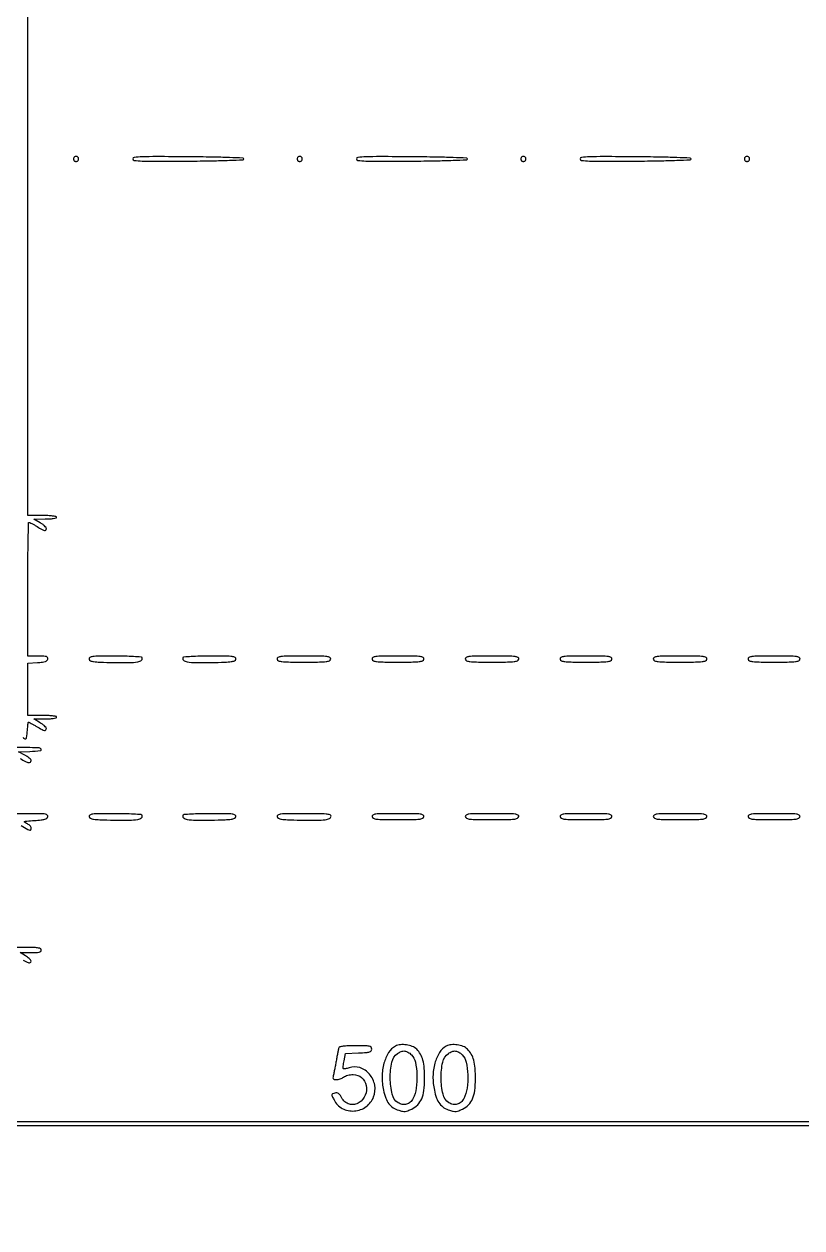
# Model space of a CAD drawing. Extents: x 0 to 836, y 5 to 589.
# Drawn here: x 546.8 to 585.6, y 137.6 to 197.7 of the extents above; entities that cross this region are included whole.
import ezdxf

# ---------------------------------------------------------------- set-up
doc = ezdxf.new("R2010")
doc.units = 0
doc.header["$MEASUREMENT"] = 0

msp = doc.modelspace()

# ---------------------------------------------------------------- linework, layer by layer
for points in [[(201.712326, 537.783562, -0.000001), (217.055896, 537.76491, -0.426088)], [(546.957638, 269.095817, -0.000001), (546.976289, 285.583213, -0.415883)], [(420.497259, 588.710259, 0.000013), (261.145696, 588.714318, 0.000021), (126.989856, 588.708632)], [(718.0002, 320.588723, -0.000011), (717.997333, 194.273324, -0.000202)], [(604.852986, 529.408162, -0.000002), (620.423836, 529.389509, -0.550615)], [(238.738155, 529.614638, -0.000002), (224.300981, 529.63329, -0.415836)], [(308.18842, 529.408162, -0.000002), (322.638019, 529.38951, -0.415836)], [(531.796111, 538.074638, -0.000002), (517.6951, 538.093291, -0.426056)], [(413.368417, 538.074638, -0.000002), (399.676779, 538.093291, -0.415815)], [(693.315638, 481.579418, -0.000002), (693.334294, 494.031443, -0.550517)], [(693.109162, 421.684687, -0.000002), (693.090507, 409.236574, -0.415775)], [(420.462, 4.7376), (836.1018, 4.7376), (836.1018, 4.9491, 0.047675), (836.091092, 5.061147, 0.173074), (836.05527, 5.121825, 0.144586), (835.98451, 5.152374, 0.030103), (835.848, 5.1606), (835.5942, 5.1606), (835.5942, 29.943407, 0.000223), (835.589332, 40.867792, 0.000628), (835.572933, 48.504221, 0.000026), (835.551504, 54.703733, 0.258997), (835.509671, 54.778456, -0.259848), (835.46748, 54.854103), (835.446278, 121.592707, -0.000059), (835.429914, 203.53197, -0.00002), (835.42504, 321.569549)], [(604.231838, 387.151416, -0.000003), (604.250494, 398.693431, -0.41574)], [(718.148241, 147.565102, 0.000075), (718.164575, 211.571705, 0.000026), (718.1694, 303.889409)], [(598.142374, 133.226362, -0.000004), (607.061927, 133.207701, -0.425827)], [(651.354038, 145.952466, -0.000005), (651.3727, 154.53653, -0.425803)], [(537.3792, 229.5621, -0.000056), (537.376781, 208.005755, -0.000094), (537.369311, 189.859056)], [(546.702572, 162.114401, 0.330309), (546.788703, 162.017363, 0.427997), (546.879528, 162.079766, 0.023715), (546.922485, 162.459763, -0.006856), (546.93446, 162.611303, -0.01131), (546.949224, 162.738899, -0.005043), (546.964951, 162.844462, -0.368663), (546.9773, 162.855, -0.120542), (546.997745, 162.849998, -0.001855), (547.105956, 162.793171, -0.004842), (547.231307, 162.725186, -0.003171), (547.374515, 162.644519, 0.007714), (547.649751, 162.492759, 0.06904), (547.779062, 162.445468, 0.270472), (547.84178, 162.465942, 0.185787), (547.868772, 162.53775, 0.175744), (547.849333, 162.590063, 0.030637), (547.775238, 162.667251, 0.030019), (547.672743, 162.750911, 0.022931), (547.551522, 162.830105), (547.2351, 163.01671), (547.80615, 163.020455, 0.013372), (548.028839, 163.027873, 0.023366), (548.212351, 163.047541, 0.020491), (548.350325, 163.074716, 0.346819), (548.3772, 163.1088, 0.362465), (548.347726, 163.144116, 0.015687), (548.176275, 163.169762, 0.019442), (547.94734, 163.187708, 0.009838), (547.6581, 163.1934), (546.939, 163.1934), (546.939, 164.500478), (546.939, 165.807556), (547.424628, 165.832928, 0.012571), (547.673624, 165.852224, 0.055818), (547.816848, 165.88335, 0.10964), (547.89832, 165.932622, 0.156356), (547.938431, 166.00635, 0.170556), (547.926974, 166.082259, 0.199387), (547.871117, 166.128316, 0.066037), (547.741567, 166.149758, 0.008037), (547.452803, 166.1544), (546.939, 166.1544), (546.939, 169.4961, -0.001779), (546.943559, 170.777294, -0.002971), (546.957638, 171.8554, -0.000356), (546.976473, 172.810745, -0.420426), (547.00245, 172.83516, -0.10382), (547.042188, 172.825077, -0.007062), (547.146667, 172.77207, -0.009869), (547.270055, 172.704121, -0.007234), (547.4043, 172.624093, 0.009059), (547.657992, 172.47411, 0.07668), (547.781576, 172.427205, 0.284194), (547.84308, 172.449246, 0.169831), (547.8696, 172.525071, 0.174943), (547.85009, 172.579125, 0.032609), (547.776408, 172.656967, 0.031428), (547.673822, 172.740743, 0.024173), (547.55235, 172.819228), (547.2351, 173.003113), (547.80615, 173.005057, 0.013289), (548.029429, 173.011752, 0.023467), (548.212802, 173.030796, 0.020767), (548.350265, 173.057509, 0.347374), (548.3772, 173.0916, 0.362465), (548.347726, 173.126916, 0.015687), (548.176275, 173.152562, 0.019442), (547.94734, 173.170508, 0.009838), (547.6581, 173.1762), (546.939, 173.1762), (546.939, 229.3929, -0.000106)], [(546.552215, 161.044139, 0.012935), (546.827813, 160.892064, 0.071612), (546.987277, 160.836485, 0.22351), (547.071241, 160.857692, 0.224566), (547.1082, 160.935831, 0.180386), (547.088314, 160.989157, 0.035725), (547.015008, 161.06248, 0.033672), (546.91242, 161.139947, 0.025766), (546.79095, 161.210781), (546.4737, 161.3745), (547.04475, 161.399515, 0.010792), (547.568354, 161.433787, 0.592931), (547.600154, 161.50627, 0.223007), (547.464948, 161.575801, 0.009041), (546.900922, 161.586), (546.186044, 161.586)], [(546.604323, 157.692205, 0.003301), (546.936053, 157.49955, 0.070197), (547.041479, 157.457516, 0.363688), (547.089683, 157.481304, 0.104061), (547.1082, 157.569314, 0.141098), (547.091851, 157.626095, 0.054884), (547.040592, 157.690749, 0.048646), (546.966102, 157.752677, 0.043072), (546.878044, 157.801964, -0.049777), (546.775384, 157.861241, -0.602432), (546.780226, 157.89643, -0.067959), (546.887456, 157.919728, -0.002829), (547.279097, 157.9482, 0.008522), (547.612794, 157.976282, 0.045042), (547.792835, 158.011099, 0.09719), (547.892127, 158.062139, 0.1805), (547.938456, 158.13855, 0.263054), (547.911927, 158.216879, 0.141058), (547.817131, 158.262615, 0.038591), (547.600263, 158.282648, 0.003742), (547.072103, 158.2866), (546.1776, 158.2866)], [(546.702304, 150.977265, 0.012571), (546.843425, 150.90629, 0.010376), (546.96318, 150.852796, 0.10017), (547.017515, 150.8418, 0.236673), (547.088645, 150.877467, 0.292619), (547.093861, 150.949912, 0.096763), (547.001663, 151.061531, 0.034999), (546.83325, 151.181127), (546.5583, 151.348768), (547.08705, 151.349084, 0.009996), (547.355999, 151.354622, 0.048921), (547.506472, 151.375573, 0.110787), (547.586361, 151.414834, 0.227124), (547.6158, 151.4763, 0.266366), (547.579321, 151.539917, 0.088943), (547.4748, 151.578318, 0.037256), (547.275786, 151.598325, 0.00643), (546.8967, 151.6032), (546.1776, 151.6032)], [(576.6336, 133.245, -0.000195), (588.311801, 133.240441, -0.000326)]]:
    msp.add_lwpolyline(points, format="xyb")
for points in [[(549.2232, 190.9845, 0.099038), (549.232888, 190.93607, 0.097945), (549.260477, 190.894877, 0.097945), (549.30167, 190.867288, 0.099038), (549.3501, 190.8576, 0.099038), (549.39853, 190.867288, 0.097945), (549.439723, 190.894877, 0.097945), (549.467312, 190.93607, 0.099038), (549.477, 190.9845, 0.099038), (549.467312, 191.03293, 0.097945), (549.439723, 191.074123, 0.097945), (549.39853, 191.101712, 0.099038), (549.3501, 191.1114, 0.099038), (549.30167, 191.101712, 0.097945), (549.260477, 191.074123, 0.097945), (549.232888, 191.03293, 0.099038)], [(552.1842, 190.9845, 0.385261), (552.252552, 190.908958, 0.015323), (552.655211, 190.881046, 0.010459), (553.361662, 190.868577, 0.001195), (554.95485, 190.877594, 0.002147), (556.144269, 190.892279, 0.005481), (557.006111, 190.916074, 0.001584), (557.687274, 190.944518, 0.401123), (557.7255, 190.9845, 0.401123), (557.687274, 191.024482, 0.001584), (557.006111, 191.052926, 0.005481), (556.144269, 191.076721, 0.002147), (554.95485, 191.091406, 0.001195), (553.361662, 191.100423, 0.010459), (552.655211, 191.087954, 0.015323), (552.252552, 191.060042, 0.385261)], [(560.3904, 190.9845, 0.099038), (560.400088, 190.93607, 0.097945), (560.427677, 190.894877, 0.097945), (560.46887, 190.867288, 0.099038), (560.5173, 190.8576, 0.099038), (560.56573, 190.867288, 0.097945), (560.606923, 190.894877, 0.097945), (560.634512, 190.93607, 0.099038), (560.6442, 190.9845, 0.099038), (560.634512, 191.03293, 0.097945), (560.606923, 191.074123, 0.097945), (560.56573, 191.101712, 0.099038), (560.5173, 191.1114, 0.099038), (560.46887, 191.101712, 0.097945), (560.427677, 191.074123, 0.097945), (560.400088, 191.03293, 0.099038)], [(563.3514, 190.9845, 0.385261), (563.419752, 190.908958, 0.015323), (563.822411, 190.881046, 0.010459), (564.528862, 190.868577, 0.001195), (566.12205, 190.877594, 0.002147), (567.311469, 190.892279, 0.005481), (568.173311, 190.916074, 0.001584), (568.854474, 190.944518, 0.401123), (568.8927, 190.9845, 0.401123), (568.854474, 191.024482, 0.001584), (568.173311, 191.052926, 0.005481), (567.311469, 191.076721, 0.002147), (566.12205, 191.091406, 0.001195), (564.528862, 191.100423, 0.010459), (563.822411, 191.087954, 0.015323), (563.419752, 191.060042, 0.385261)], [(571.5576, 190.9845, 0.099038), (571.567288, 190.93607, 0.097945), (571.594877, 190.894877, 0.097945), (571.63607, 190.867288, 0.099038), (571.6845, 190.8576, 0.099038), (571.73293, 190.867288, 0.097945), (571.774123, 190.894877, 0.097945), (571.801712, 190.93607, 0.099038), (571.8114, 190.9845, 0.099038), (571.801712, 191.03293, 0.097945), (571.774123, 191.074123, 0.097945), (571.73293, 191.101712, 0.099038), (571.6845, 191.1114, 0.099038), (571.63607, 191.101712, 0.097945), (571.594877, 191.074123, 0.097945), (571.567288, 191.03293, 0.099038)], [(574.5186, 190.9845, 0.385261), (574.586952, 190.908958, 0.015323), (574.989611, 190.881046, 0.010459), (575.696062, 190.868577, 0.001195), (577.28925, 190.877594, 0.002147), (578.478669, 190.892279, 0.005481), (579.340511, 190.916074, 0.001584), (580.021674, 190.944518, 0.401123), (580.0599, 190.9845, 0.401123), (580.021674, 191.024482, 0.001584), (579.340511, 191.052926, 0.005481), (578.478669, 191.076721, 0.002147), (577.28925, 191.091406, 0.001195), (575.696062, 191.100423, 0.010459), (574.989611, 191.087954, 0.015323), (574.586952, 191.060042, 0.385261)], [(582.7248, 190.9845, 0.099038), (582.734488, 190.93607, 0.097945), (582.762077, 190.894877, 0.097945), (582.80327, 190.867288, 0.099038), (582.8517, 190.8576, 0.099038), (582.90013, 190.867288, 0.097945), (582.941323, 190.894877, 0.097945), (582.968912, 190.93607, 0.099038), (582.9786, 190.9845, 0.099038), (582.968912, 191.03293, 0.097945), (582.941323, 191.074123, 0.097945), (582.90013, 191.101712, 0.099038), (582.8517, 191.1114, 0.099038), (582.80327, 191.101712, 0.097945), (582.762077, 191.074123, 0.097945), (582.734488, 191.03293, 0.099038)], [(550.000603, 166.00635, 0.246428), (550.065565, 165.924827, 0.069493), (550.227036, 165.879096, 0.026425), (550.539109, 165.852699, 0.003042), (551.243119, 165.834769, 0.007919), (552.00749, 165.832062, 0.040179), (552.431318, 165.871425, 0.121082), (552.620725, 165.954631, 0.384836), (552.643576, 166.079386, 0.241775), (552.593481, 166.109603, 0.003296), (552.225283, 166.132365, 0.008441), (551.791158, 166.148985, 0.005346), (551.284704, 166.1544, 0.002325), (550.493477, 166.150721, 0.026378), (550.181215, 166.131322, 0.093359), (550.039415, 166.087308, 0.329515)], [(554.685824, 166.079386, 0.384836), (554.708675, 165.954631, 0.121082), (554.898082, 165.871425, 0.040179), (555.32191, 165.832062, 0.007919), (556.086281, 165.834769, 0.003042), (556.790291, 165.852699, 0.026425), (557.102364, 165.879096, 0.069493), (557.263835, 165.924827, 0.246428), (557.328797, 166.00635, 0.329515), (557.289985, 166.087308, 0.093359), (557.148185, 166.131322, 0.026378), (556.835923, 166.150721, 0.002325), (556.044696, 166.1544, 0.005346), (555.538242, 166.148985, 0.008441), (555.104117, 166.132365, 0.003296), (554.735919, 166.109603, 0.241775)], [(559.391305, 166.00635, 0.254832), (559.458542, 165.924768, 0.068159), (559.627415, 165.882303, 0.024934), (559.957243, 165.862362, 0.002632), (560.7288, 165.8583, 0.002632), (561.500357, 165.862362, 0.024934), (561.830185, 165.882303, 0.068159), (561.999058, 165.924768, 0.254832), (562.066295, 166.00635, 0.335991), (562.026219, 166.08764, 0.088793), (561.878156, 166.131399, 0.02535), (561.553719, 166.150744, 0.002216), (560.7288, 166.1544, 0.002216), (559.903881, 166.150744, 0.02535), (559.579444, 166.131399, 0.088793), (559.431381, 166.08764, 0.335991)], [(564.128905, 166.00635, 0.251426), (564.195044, 165.925044, 0.070478), (564.358954, 165.882398, 0.025711), (564.679103, 165.862394, 0.002748), (565.4241, 165.8583, 0.002748), (566.169097, 165.862394, 0.025711), (566.489246, 165.882398, 0.070478), (566.653156, 165.925044, 0.251426), (566.719295, 166.00635, 0.330993), (566.680251, 166.087376, 0.092428), (566.537188, 166.13134, 0.026158), (566.222403, 166.150726, 0.002301), (565.4241, 166.1544, 0.002301), (564.625797, 166.150726, 0.026158), (564.311012, 166.13134, 0.092428), (564.167949, 166.087376, 0.330993)], [(568.781905, 166.00635, 0.254832), (568.849142, 165.924768, 0.068159), (569.018015, 165.882303, 0.024934), (569.347843, 165.862362, 0.002632), (570.1194, 165.8583, 0.002632), (570.890957, 165.862362, 0.024934), (571.220785, 165.882303, 0.068159), (571.389658, 165.924768, 0.254832), (571.456895, 166.00635, 0.335991), (571.416819, 166.08764, 0.088793), (571.268756, 166.131399, 0.02535), (570.944319, 166.150744, 0.002216), (570.1194, 166.1544, 0.002216), (569.294481, 166.150744, 0.02535), (568.970044, 166.131399, 0.088793), (568.821981, 166.08764, 0.335991)], [(573.519505, 166.00635, 0.251426), (573.585644, 165.925044, 0.070478), (573.749554, 165.882398, 0.025711), (574.069703, 165.862394, 0.002748), (574.8147, 165.8583, 0.002748), (575.559697, 165.862394, 0.025711), (575.879846, 165.882398, 0.070478), (576.043756, 165.925044, 0.251426), (576.109895, 166.00635, 0.330993), (576.070851, 166.087376, 0.092428), (575.927788, 166.13134, 0.026158), (575.613003, 166.150726, 0.002301), (574.8147, 166.1544, 0.002301), (574.016397, 166.150726, 0.026158), (573.701612, 166.13134, 0.092428), (573.558549, 166.087376, 0.330993)], [(578.172505, 166.00635, 0.254832), (578.239742, 165.924768, 0.068159), (578.408615, 165.882303, 0.024934), (578.738443, 165.862362, 0.002632), (579.51, 165.8583, 0.002632), (580.281557, 165.862362, 0.024934), (580.611385, 165.882303, 0.068159), (580.780258, 165.924768, 0.254832), (580.847495, 166.00635, 0.335991), (580.807419, 166.08764, 0.088793), (580.659356, 166.131399, 0.02535), (580.334919, 166.150744, 0.002216), (579.51, 166.1544, 0.002216), (578.685081, 166.150744, 0.02535), (578.360644, 166.131399, 0.088793), (578.212581, 166.08764, 0.335991)], [(582.910105, 166.00635, 0.251426), (582.976244, 165.925044, 0.070478), (583.140154, 165.882398, 0.025711), (583.460303, 165.862394, 0.002748), (584.2053, 165.8583, 0.002748), (584.950297, 165.862394, 0.025711), (585.270446, 165.882398, 0.070478), (585.434356, 165.925044, 0.251426), (585.500495, 166.00635, 0.330993), (585.461451, 166.087376, 0.092428), (585.318388, 166.13134, 0.026158), (585.003603, 166.150726, 0.002301), (584.2053, 166.1544, 0.002301), (583.406997, 166.150726, 0.026158), (583.092212, 166.13134, 0.092428), (582.949149, 166.087376, 0.330993)], [(550.000603, 158.13855, 0.246428), (550.065565, 158.057027, 0.069493), (550.227036, 158.011296, 0.026425), (550.539109, 157.984899, 0.003042), (551.243119, 157.966969, 0.007919), (552.00749, 157.964262, 0.040179), (552.431318, 158.003625, 0.121082), (552.620725, 158.086831, 0.384836), (552.643576, 158.211586, 0.241775), (552.593481, 158.241803, 0.003296), (552.225283, 158.264565, 0.008441), (551.791158, 158.281185, 0.005346), (551.284704, 158.2866, 0.002325), (550.493477, 158.282921, 0.026378), (550.181215, 158.263522, 0.093359), (550.039415, 158.219508, 0.329515)], [(554.685824, 158.211586, 0.384836), (554.708675, 158.086831, 0.121082), (554.898082, 158.003625, 0.040179), (555.32191, 157.964262, 0.007919), (556.086281, 157.966969, 0.003042), (556.790291, 157.984899, 0.026425), (557.102364, 158.011296, 0.069493), (557.263835, 158.057027, 0.246428), (557.328797, 158.13855, 0.329515), (557.289985, 158.219508, 0.093359), (557.148185, 158.263522, 0.026378), (556.835923, 158.282921, 0.002325), (556.044696, 158.2866, 0.005346), (555.538242, 158.281185, 0.008441), (555.104117, 158.264565, 0.003296), (554.735919, 158.241803, 0.241775)], [(559.391191, 158.13855, 0.239988), (559.454153, 158.057521, 0.073324), (559.607282, 158.011365, 0.027946), (559.902727, 157.984554, 0.003319), (560.560644, 157.966136, 0.005092), (561.376927, 157.957023, 0.032146), (561.791842, 157.983318, 0.077802), (562.009443, 158.046563, 0.290982), (562.0824, 158.161312, 0.341469), (562.030259, 158.228757, 0.040697), (561.831701, 158.263501, 0.020096), (561.468152, 158.282311, 0.002877), (560.722597, 158.2866, 0.002229), (559.901617, 158.28294, 0.025463), (559.578558, 158.263589, 0.089248), (559.43117, 158.219804, 0.335143)], [(564.128905, 158.13855, 0.251426), (564.195044, 158.057244, 0.070478), (564.358954, 158.014598, 0.025711), (564.679103, 157.994594, 0.002748), (565.4241, 157.9905, 0.002748), (566.169097, 157.994594, 0.025711), (566.489246, 158.014598, 0.070478), (566.653156, 158.057244, 0.251426), (566.719295, 158.13855, 0.330993), (566.680251, 158.219576, 0.092428), (566.537188, 158.26354, 0.026158), (566.222403, 158.282926, 0.002301), (565.4241, 158.2866, 0.002301), (564.625797, 158.282926, 0.026158), (564.311012, 158.26354, 0.092428), (564.167949, 158.219576, 0.330993)], [(568.781905, 158.13855, 0.254832), (568.849142, 158.056968, 0.068159), (569.018015, 158.014503, 0.024934), (569.347843, 157.994562, 0.002632), (570.1194, 157.9905, 0.002632), (570.890957, 157.994562, 0.024934), (571.220785, 158.014503, 0.068159), (571.389658, 158.056968, 0.254832), (571.456895, 158.13855, 0.335991), (571.416819, 158.21984, 0.088793), (571.268756, 158.263599, 0.02535), (570.944319, 158.282944, 0.002216), (570.1194, 158.2866, 0.002216), (569.294481, 158.282944, 0.02535), (568.970044, 158.263599, 0.088793), (568.821981, 158.21984, 0.335991)], [(573.519505, 158.13855, 0.251426), (573.585644, 158.057244, 0.070478), (573.749554, 158.014598, 0.025711), (574.069703, 157.994594, 0.002748), (574.8147, 157.9905, 0.002748), (575.559697, 157.994594, 0.025711), (575.879846, 158.014598, 0.070478), (576.043756, 158.057244, 0.251426), (576.109895, 158.13855, 0.330993), (576.070851, 158.219576, 0.092428), (575.927788, 158.26354, 0.026158), (575.613003, 158.282926, 0.002301), (574.8147, 158.2866, 0.002301), (574.016397, 158.282926, 0.026158), (573.701612, 158.26354, 0.092428), (573.558549, 158.219576, 0.330993)], [(578.172505, 158.13855, 0.254832), (578.239742, 158.056968, 0.068159), (578.408615, 158.014503, 0.024934), (578.738443, 157.994562, 0.002632), (579.51, 157.9905, 0.002632), (580.281557, 157.994562, 0.024934), (580.611385, 158.014503, 0.068159), (580.780258, 158.056968, 0.254832), (580.847495, 158.13855, 0.335991), (580.807419, 158.21984, 0.088793), (580.659356, 158.263599, 0.02535), (580.334919, 158.282944, 0.002216), (579.51, 158.2866, 0.002216), (578.685081, 158.282944, 0.02535), (578.360644, 158.263599, 0.088793), (578.212581, 158.21984, 0.335991)], [(582.910105, 158.13855, 0.251426), (582.976244, 158.057244, 0.070478), (583.140154, 158.014598, 0.025711), (583.460303, 157.994594, 0.002748), (584.2053, 157.9905, 0.002748), (584.950297, 157.994594, 0.025711), (585.270446, 158.014598, 0.070478), (585.434356, 158.057244, 0.251426), (585.500495, 158.13855, 0.330993), (585.461451, 158.219576, 0.092428), (585.318388, 158.26354, 0.026158), (585.003603, 158.282926, 0.002301), (584.2053, 158.2866, 0.002301), (583.406997, 158.282926, 0.026158), (583.092212, 158.26354, 0.092428), (582.949149, 158.219576, 0.330993)], [(562.467961, 146.59065, 0.02255), (562.45062, 146.522698, 0.002137), (562.416424, 146.354431, 0.002729), (562.377586, 146.153315, 0.002147), (562.337631, 145.935, -0.001804), (562.296706, 145.710512, -0.001915), (562.254945, 145.490718, -0.001823), (562.217572, 145.301733, -0.008796), (562.194044, 145.19475, 0.039745), (562.178476, 145.094866, 0.193045), (562.195424, 145.041262, 0.188632), (562.245042, 145.013489, 0.03774), (562.348179, 145.007091, 0.049849), (562.43654, 145.017127, 0.030749), (562.53733, 145.045477, 0.030656), (562.634495, 145.086211, 0.047361), (562.71192, 145.133991, -0.068732), (562.797163, 145.181707, -0.03001), (562.920751, 145.221713, -0.028995), (563.059162, 145.249063, -0.034291), (563.192229, 145.2582, -0.179822), (563.605949, 145.104436, -0.164577), (563.83763, 144.711622, -0.150691), (563.793053, 144.230973, -0.150917), (563.485514, 143.859247, -0.102459), (563.247359, 143.765274, -0.112636), (562.999947, 143.778325, -0.109373), (562.777215, 143.898535, -0.092118), (562.609541, 144.108319, 0.026345), (562.526302, 144.246165, 0.096487), (562.454288, 144.317761, 0.135642), (562.374928, 144.344102, 0.075329), (562.272719, 144.333894, 0.034678), (562.158543, 144.296154, 0.271415), (562.125919, 144.253431, 0.139326), (562.136691, 144.184388, 0.008024), (562.230419, 143.9892, 0.156184), (562.645327, 143.56438, 0.14216), (563.246738, 143.439392, 0.138346), (563.833922, 143.655374, 0.145825), (564.207345, 144.142757, 0.137805), (564.260686, 144.731973, 0.129501), (564.002438, 145.27886, 0.138656), (563.525036, 145.603022, 0.165582), (562.983813, 145.599102, -0.015626), (562.8847, 145.567988, -0.022771), (562.795502, 145.547348, -0.019615), (562.723067, 145.536946, -0.225934), (562.696697, 145.546303, -0.212282), (562.685699, 145.574909, -0.010292), (562.69319, 145.678923, -0.015263), (562.708812, 145.805302, -0.010272), (562.733999, 145.948535), (562.806367, 146.3157), (563.459584, 146.340409, 0.006199), (563.840236, 146.359536, 0.055294), (564.005089, 146.388356, 0.160844), (564.08288, 146.441863, 0.163774), (564.1128, 146.530759, 0.187788), (564.07792, 146.620354, 0.157711), (563.98869, 146.670905, 0.046473), (563.794588, 146.692289, 0.004211), (563.306445, 146.6964, 0.007328), (562.929587, 146.690877, 0.024042), (562.681412, 146.671634, 0.032009), (562.520143, 146.64071, 0.261313)], [(565.299739, 146.677331, 0.133039), (564.956729, 146.357662, 0.072917), (564.725871, 145.827239, 0.063285), (564.634076, 145.16885, 0.054258), (564.701388, 144.471899, 0.038109), (564.813629, 144.082849, 0.07364), (564.969766, 143.799784, 0.08606), (565.182315, 143.60256, 0.071427), (565.462675, 143.472721, 0.026842), (565.649401, 143.427535, 0.069755), (565.787297, 143.421399, 0.067582), (565.924101, 143.453398, 0.024029), (566.108454, 143.534135, 0.08301), (566.408312, 143.751149, 0.092798), (566.607609, 144.04649, 0.071312), (566.719571, 144.457149, 0.029806), (566.756458, 145.030992, 0.020525), (566.736803, 145.570043, 0.045555), (566.667911, 145.974927, 0.060037), (566.545012, 146.28306, 0.079457), (566.36056, 146.521694, 0.093169), (566.140439, 146.662285, 0.059297), (565.846142, 146.741877, 0.059632), (565.543733, 146.749908, 0.098591)], [(567.837739, 146.677331, 0.133039), (567.494729, 146.357662, 0.072917), (567.263871, 145.827239, 0.063285), (567.172076, 145.16885, 0.054258), (567.239388, 144.471899, 0.038109), (567.351629, 144.082849, 0.07364), (567.507766, 143.799784, 0.08606), (567.720315, 143.60256, 0.071427), (568.000675, 143.472721, 0.026842), (568.187401, 143.427535, 0.069755), (568.325297, 143.421399, 0.067582), (568.462101, 143.453398, 0.024029), (568.646454, 143.534135, 0.08301), (568.946312, 143.751149, 0.092798), (569.145609, 144.04649, 0.071312), (569.257571, 144.457149, 0.029806), (569.294458, 145.030992, 0.020525), (569.274803, 145.570043, 0.045555), (569.205911, 145.974927, 0.060037), (569.083012, 146.28306, 0.079457), (568.89856, 146.521694, 0.093169), (568.678439, 146.662285, 0.059297), (568.384142, 146.741877, 0.059632), (568.081733, 146.749908, 0.098591)], [(566.091933, 146.247758, -0.144075), (566.291734, 145.881345, -0.044146), (566.371037, 145.249223, -0.044375), (566.335911, 144.575924, -0.081718), (566.172195, 144.053876, -0.09631), (566.034249, 143.875764, -0.114296), (565.847136, 143.775437, -0.114637), (565.635414, 143.767751, -0.097318), (565.427681, 143.852174, -0.192896), (565.134969, 144.271296, -0.054774), (565.038695, 145.07584, -0.054766), (565.119526, 145.883359, -0.189883), (565.403912, 146.313206, -0.063398), (565.589619, 146.410925, -0.113636), (565.759619, 146.433403, -0.112269), (565.923741, 146.379298, -0.060914)], [(568.629933, 146.247758, -0.144075), (568.829734, 145.881345, -0.044146), (568.909037, 145.249223, -0.044375), (568.873911, 144.575924, -0.081718), (568.710195, 144.053876, -0.09631), (568.572249, 143.875764, -0.114296), (568.385136, 143.775437, -0.114637), (568.173414, 143.767751, -0.097318), (567.965681, 143.852174, -0.192896), (567.672969, 144.271296, -0.054774), (567.576695, 145.07584, -0.054766), (567.657526, 145.883359, -0.189883), (567.941912, 146.313206, -0.063398), (568.127619, 146.410925, -0.113636), (568.297619, 146.433403, -0.112269), (568.461741, 146.379298, -0.060914)]]:
    msp.add_lwpolyline(points, format="xyb", close=True)
for points in [[(607.2588, 142.8894), (576.7182, 142.8894), (546.1776, 142.8894)], [(546.1776, 142.7202), (576.6828, 142.7202), (607.188, 142.7202)]]:
    msp.add_lwpolyline(points)

doc.saveas('drawing.dxf')
